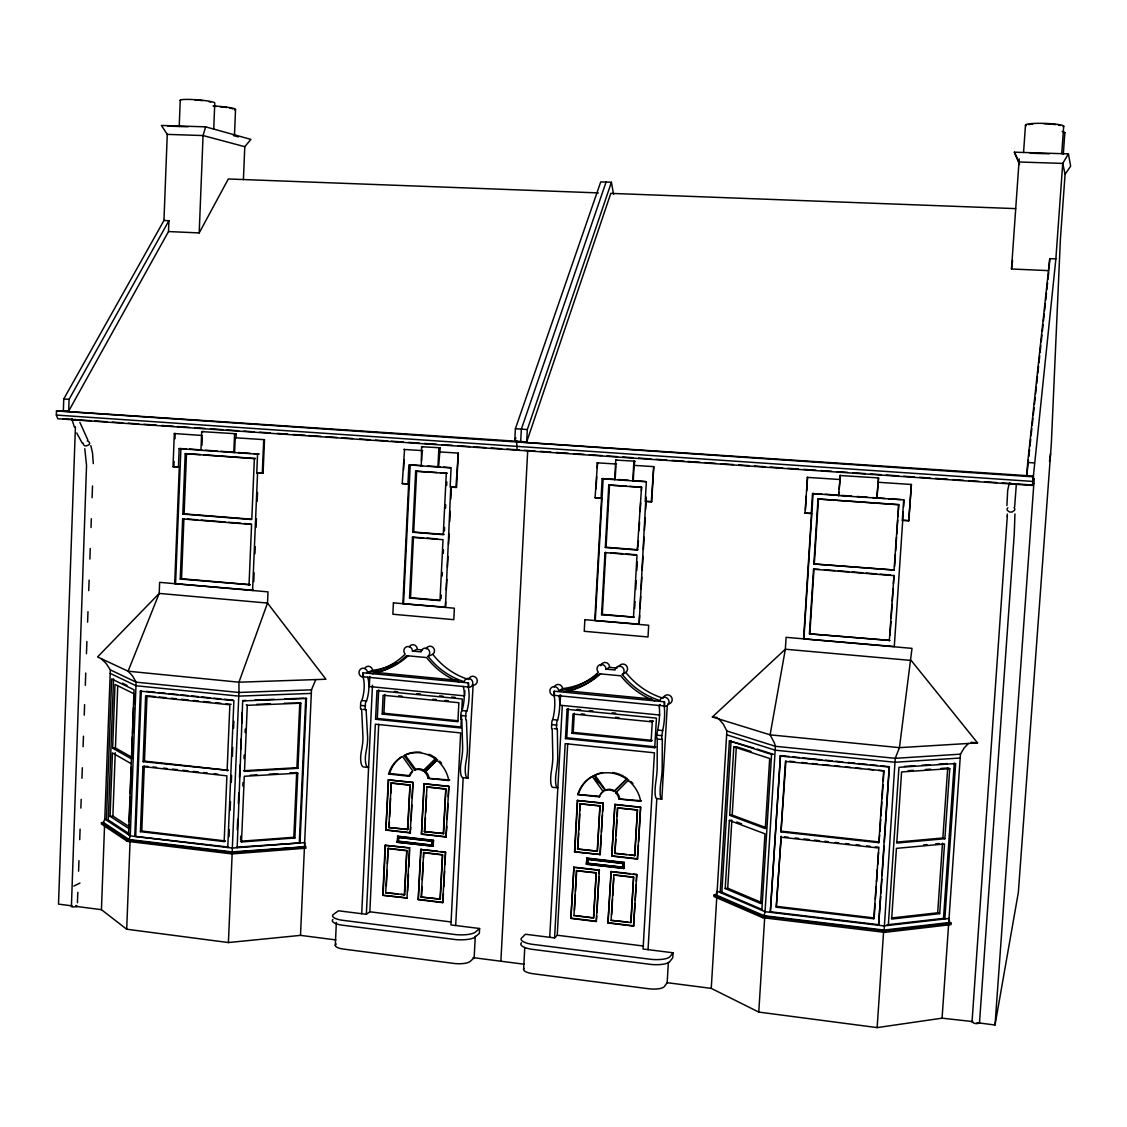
<?xml version="1.0" encoding="UTF-8"?>
<svg xmlns="http://www.w3.org/2000/svg" width="1127" height="1127" viewBox="0 0 1127 1127"><rect width="100%" height="100%" fill="white"/><g stroke="black" fill="none" stroke-linecap="round" stroke-linejoin="round"><path stroke-width="1.5" d="M656.816 798.55L661.831 799.099A12.946 2.522 -84.2 0 1 660.746 783.279A48.236 9.65 -84.3 0 0 661.662 776.109A17.764 3.508 -84.3 0 0 662.197 766.952L662.31 739.566L657.252 739.058L657.168 766.43A17.75 3.55 -84.3 0 1 656.632 775.587A48.207 9.763 -84.2 0 1 655.717 782.744A12.946 2.55 -84.2 0 0 656.816 798.55L648.039 949.652M1007.313 515.927L972.023 1021.992L974.348 1023.316A4.254 1.31 6.9 0 0 977.222 1023.612L979.476 1023.048L1014.258 533.959L1014.948 513.954M1033.882 483.37L1032.417 485.427L57.815 418.751L56.35 415.074L56.491 410.946L68.691 411.087L168.501 231.556L168.909 220.709L163.95 220.498L63.76 398.986L63.351 410.735M68.691 411.087L69.099 399.324L168.909 220.709M75.424 426.823L58.505 904.122L72.241 905.897M76.016 905.488A3.888 1.042 -1 0 1 76.636 905.643L77.101 906.488L73.621 906.967A3.874 1.042 -1 0 1 71.41 906.615L86.54 465.409L84.793 448.715M77.439 902.769L77.819 892.246M78.58 871.199L78.96 860.69M79.721 839.643L80.102 829.12M80.862 808.073L81.186 799.311M81.947 778.264L82.327 767.741M83.088 746.694L83.468 736.185M84.229 715.138L84.61 704.614M85.314 685.329L85.751 673.044M86.455 653.759L86.892 641.488M87.596 622.189L87.976 611.665M88.737 590.633L89.118 580.109M89.878 559.062L90.259 548.539M91.019 527.492L91.329 518.73M92.09 497.754L92.513 485.962M101.472 822.625L101.416 824.02L127.266 841.32L232.007 853.914L305.656 848.208L305.713 846.786L232.176 851.885L129.07 839.516L103.459 822.471L101.472 822.625L127.323 839.883L232.063 852.449L305.713 846.786M335.832 939.918L300.5 935.368L228.415 942.552L126.703 929.226L101.43 909.672L104.557 825.513M103.459 822.471L104.797 819.047L110.333 669.875L106.149 663.479L101.092 658.591M129.07 833.656L108.277 819.963L113.531 678.848M129.07 825.105L128.943 828.613L110.08 816.3L112.446 752.906L131.394 763.81M132.437 736.649L131.591 758.936L112.615 748.159L114.996 684.427L134.057 693.781L133.676 704.079M128.887 826.485L112.883 816.075L115.25 752.737M132.986 757.922L115.433 747.976L117.743 686.019M127.266 841.32L127.323 839.883M128.548 834.741L134.057 689.823L111.658 678.933L106.417 820.118L108.277 819.963M129.196 821.611L130.14 797.085M130.267 793.577L131.267 767.304M132.563 733.226L133.535 707.502M126.703 929.226L130.084 840.728M140.354 691.133L134.789 836.403L228.584 847.067L227.753 847.518L233.895 700.614L140.354 691.133L141.269 690.837L135.705 835.98M140.424 831.656L141.777 831.022L225.428 840.953L224.16 841.601L140.424 831.656L142.918 766.543L147.778 766.388M143.115 761.669L145.622 696.204L146.989 695.753L144.481 761.119L143.115 761.669L228.372 770.347L144.481 761.119M163.95 220.498L167.261 134.381L161.415 125.449L205.635 126.844L250.884 139.396L244.784 146.693L243.418 179.616M141.777 831.022L144.284 765.994M179.221 126.478L180.25 100.19M203.395 431.514L201.691 431.613L200.944 450.279L234.613 452.547L235.219 437.769L264.507 439.671L263.084 473.227L257.562 472.833L252.575 590.506L253.378 590.309L174.699 583.673L179.292 467.085L173.023 466.775L174.319 433.543L175.192 433.486L174.981 438.741M173.023 466.775L173.896 466.691L174.093 461.45M178.432 467.17L179.165 448.602L186.11 448.842M175.573 583.49L180.898 448.461M180.25 579.039L182.63 518.941L183.912 518.744L181.532 578.757L180.25 579.039L250.222 584.744L181.532 578.757M203.762 454.801L255.561 458.506L254.364 458.619L251.786 519.533L182.813 514.081L185.208 453.674L200.31 454.561M182.813 514.081L184.11 513.884L186.504 453.561M168.501 231.556L199.197 232.923L203.071 135.55L205.635 126.844M213.721 129.351L214.764 103.191A17.37 1.817 4.5 0 0 196.704 99.782A17.37 1.817 4.5 0 0 180.503 100.683M201.987 445.306L202.325 437.121M234.486 135.113L235.529 109.558M233.796 452.617L234.571 433.867L236.205 433.768L236.05 437.713L235.219 437.769M224.16 841.601L226.907 775.841L142.918 766.543M227.105 770.91L229.866 704.798L145.622 696.204M229.02 836.586L229.316 829.599M230.119 810.369L230.486 801.635M231.289 782.42L231.584 775.432M232.387 756.217L232.754 747.483M233.557 728.253L233.852 721.266M232.007 853.914L232.063 852.449M228.415 942.552L232.176 852.984M237.248 829.768L237.698 819.287M238.36 803.565L238.797 793.098M239.459 777.376L239.981 765.148M240.643 749.441L241.079 738.96M241.741 723.252L242.178 712.771M246.207 700.416L242.699 700.543L237.177 847.701L236.515 847.222L300.007 842.94L306.459 698.458L305.741 698.12L299.303 842.475M249.025 585.04L251.575 524.435L182.63 518.941M240.572 839.53L240.727 836.079M242.84 786.012L242.995 782.561M244.01 758.584L244.15 755.118M245.108 732.55L245.249 729.084M263.084 473.227L256.759 472.917L257.562 454.167L259.154 454.026L253.941 453.66M241.502 841.968L244.291 776.278L297.753 773.192L294.88 837.981L241.502 841.968L240.502 841.249L293.823 837.291L294.88 837.981M246.278 704.784L247.292 705.319L244.503 771.347L297.965 768.332L300.853 703.178L284.258 703.276M253.758 581.574L254.124 572.84M254.941 553.625L255.237 546.623M256.054 527.408L256.421 518.674M257.153 501.205L257.534 492.471M262.281 473.326L263.718 439.741L264.507 439.671M1032.417 485.427L1055.872 258.886L1062.733 163.415L1068.424 153.878L1014.356 152.187L1019.541 164.528M293.823 837.291L296.683 772.573L289.794 772.967M297.965 768.332L296.908 767.726L299.782 702.656M1014.356 152.187L1019.005 161.992L1062.733 163.415L1065.085 174.262L1060.408 238.994L1051.336 443.531L1018.329 892.542L995.028 1025.006L976.996 1022.682M300.5 935.368L304.431 847.405L305.656 848.208M304.501 845.799L311.489 689.823L315.757 679.595M335.297 945.468L336.353 922.435M361.401 709.447A3.029 1.028 -83.5 0 1 360.541 708.362A3.029 1.028 -83.5 0 1 360.682 705.403A3.029 1.028 -83.5 0 1 360.823 702.431A3.029 1.028 -83.5 0 1 361.809 700.543A17.116 5.874 -83.6 0 0 363.373 678.2L363.26 672.734L362.669 677.144A4.522 4.226 70.4 0 1 359.006 672.312A4.522 4.226 70.4 0 1 363.105 668.241A4.522 4.226 70.4 0 1 367.487 672.382L372.643 670.326A72.086 67.62 74 0 0 396.549 662.479M369.797 676.355L369.318 686.54L464.634 695.88L464.887 690.738M361.711 913.715L372.473 685.216M479.595 928.507L474.861 932.522A17.215 4.931 2.1 0 1 456.125 934.663L341.439 920.139A17.074 4.776 1.1 0 1 333.071 914.645L338.48 910.799L366.36 914.293L375.347 724.196L460.647 732.93L450.941 924.915L479.595 928.507L479.341 933.41L474.608 937.453A17.215 4.973 2 0 1 455.886 939.622L341.213 925.042A17.074 4.818 1.1 0 1 332.845 919.505M461.492 716.054L460.901 727.972L375.573 719.28L376.939 690.597L462.366 699.008L461.76 710.94M375.573 719.28L377.306 718.477L378.672 689.865M366.36 914.293L369.839 911.785L378.714 724.309M382.222 714.053L383.124 695.232L458.872 702.727L457.914 721.703L382.222 714.053L383.941 713.25L457.745 720.716M383.941 713.25L384.842 694.486M445.7 601.931L445.433 607.157L402.874 603.692L408.636 483.906L402.24 483.596L404.551 449.377M382.757 895.275L407.326 898.008L382.757 895.275L385.152 845.306L409.777 847.927L385.152 845.306M410.777 827.486L410.186 832.909L385.871 830.106L388.28 779.884L412.975 782.363L412.214 797.972M383.095 895.035L385.49 845.095M385.871 830.106L388.618 779.701M403.579 469.846L404.072 459.605M385.688 892.711L388.139 848.321L406.819 850.519L404.663 894.768L385.688 892.711L397.887 893.936M388.815 827.514L391.28 782.927L410.017 784.984L407.847 829.444L388.815 827.514L407.847 829.444M386.35 885.681L387.082 870.396M387.406 863.606L388.139 848.321M389.153 827.303L389.393 822.175M389.646 817.061L390.548 798.296M390.787 793.169L391.28 782.927M407.96 484.004L408.876 464.93L421.315 465.803L421.583 446.729L422.907 446.602M403.551 603.48L410.228 464.761M397.169 842.249L397.789 836.206L433.472 840.333L433.177 846.18L397.169 842.249L433.177 846.18M397.507 842.038L397.789 836.206M412.468 537.255L443.01 539.678L439.995 600.663L409.524 598.014L412.468 537.255L423.625 537.833M440.446 472.762L447.25 473.241L446.292 473.382L443.263 534.677L412.707 532.254L415.652 471.185L437.051 472.509M432.416 842.503L431.965 845.32L398.155 841.39L398.676 837.276L432.486 841.193L398.338 837.502M398.155 841.39L398.676 837.276M409.524 598.014L410.524 597.704L413.454 537.015M412.707 532.254L413.694 532.029L416.652 471.058M421.554 460.774L422.047 450.701M404.339 895.007L406.819 850.519M407.523 829.655L410.017 784.984M407.002 898.261L409.453 848.152M410.186 832.909L412.975 782.363M407.664 891.105L408.509 873.834M408.847 866.931L409.693 849.659M411.116 820.541L411.876 804.917M437.938 467.127L438.882 447.926L440.178 447.785L438.586 467.029L420.653 465.888M443.446 893.725L442.686 902.642L418.244 899.642L420.709 849.476L437.361 851.153M446.827 826.345L445.982 837.023L421.456 834.205L423.949 783.786L448.842 786.266L448.307 796.719M418.244 899.642L421.033 849.251M421.456 834.205L424.273 783.589M421.202 897.078L423.71 852.491L442.545 854.703L440.319 899.135L421.202 897.078L440.319 899.135M424.428 831.599L426.95 786.829L445.841 788.9L443.615 833.543L424.428 831.599L443.615 833.543M421.526 896.824L422.033 886.597M422.357 879.778L423.203 862.733M423.456 857.619L423.71 852.491M424.752 831.388L425.428 817.681M425.682 812.539L426.527 795.394M441.037 598.606L441.22 595.126M442.164 575.996L442.333 572.516M443.277 553.371L443.46 549.891M444.39 530.944L444.559 527.45M445.517 508.221L445.686 504.727M446.644 485.483L446.813 481.99M431.965 845.32L432.162 841.418M439.333 451.899L458.28 453.096L456.562 487.428L450.152 487.103L451.096 467.93L438.586 467.029M432.867 846.405L433.472 840.333M455.125 487.315L450.786 487.005L445.433 607.157M446.306 589.731L446.827 579.278M447.433 567.078L447.954 556.625M448.56 544.426L449.081 533.973M449.687 521.773L450.208 511.32M450.814 499.12L451.335 488.667M455.928 487.526L458.28 453.096M440.009 899.374L442.545 854.703M443.291 833.769L445.841 788.9M442.686 902.642L445.531 852.111L444.926 864.254M445.982 837.023L448.842 786.266M443.784 886.794L444.573 871.185M447.18 819.385L447.954 803.692M455.688 925.506L463.183 777.672A12.651 3.649 -83.4 0 1 461.084 762.12A47.095 13.961 -83.5 0 0 462.155 755.132A17.342 5.072 -83.5 0 0 462.605 746.187L461.816 719.336M463.183 777.672L467.973 778.193A12.665 3.62 -83.5 0 1 465.888 762.627A47.123 13.848 -83.5 0 0 466.958 755.639A17.356 5.029 -83.5 0 0 467.409 746.68L466.423 720.04A3.057 0.888 -83.8 0 1 465.69 718.97A3.057 0.888 -83.8 0 1 465.845 715.955A3.057 0.888 -83.9 0 1 465.986 712.954A3.057 0.888 -83.9 0 1 466.874 711.024A17.342 5.072 -84 0 0 468.466 688.414L468.423 682.877L468.593 687.428A4.578 4.325 67.1 0 0 472.791 683.286A4.578 4.325 67.1 0 0 469.029 678.412A4.578 4.325 67.1 0 0 464.169 681.694A73.706 70.085 70.7 0 1 428.063 656.294A4.564 4.297 69.9 0 0 427.542 648.758A4.564 4.297 69.9 0 0 421.104 651.885L412.482 651.082A4.55 4.283 70.4 0 0 406.438 646.799A4.55 4.283 70.4 0 0 405.185 654.139A72.593 68.043 74 0 1 367.487 672.382M467.973 778.193L473.101 685.244A4.55 4.297 67.1 0 0 476.89 679.017A4.55 4.297 67.1 0 0 469.762 677.538M475.27 936.227L474.171 957.781L470.213 961.387A13.087 3.93 2 0 1 453.688 963.416L343.58 949.089A12.975 3.818 1 0 1 336.184 944.017M1015.61 208.622L610.806 193.379L526.675 441.939L514.743 441.136L515.391 428.739L600.733 181.884L611.412 182.278L613.567 194.323M526.675 441.939L527.323 429.528L611.412 182.278M500.881 961.218L527.704 450.617M523.604 969.389L524.773 947.539M554.061 728.648L557.344 728.972L557.71 756.09A17.539 4.339 -83.9 0 1 557.217 765.134A47.644 11.932 -83.9 0 1 556.217 772.206A12.791 3.113 -83.8 0 0 557.851 787.886L552.963 787.35A12.791 3.142 -83.8 0 1 551.314 771.685A47.616 12.045 -83.8 0 0 552.315 764.613A17.539 4.367 -83.9 0 0 552.793 755.569L552.216 728.704A3.085 0.775 -84.1 0 1 551.582 727.619A3.085 0.775 -84.1 0 1 551.751 724.591A3.085 0.775 -84.2 0 1 551.92 721.548A3.085 0.775 -84.2 0 1 552.695 719.59A17.511 4.409 -84.2 0 0 554.329 696.754L554.343 691.175L553.695 695.683A4.635 4.409 63.3 0 1 549.891 690.724A4.635 4.409 63.3 0 1 554.216 686.582A4.635 4.409 63.3 0 1 558.781 690.809A74.326 71.17 68.1 0 0 598.381 672.255A4.663 4.466 62.2 0 1 599.733 664.747A4.663 4.466 62.2 0 1 606.044 669.142L615.06 669.987A4.677 4.494 61.1 0 1 621.822 666.804A4.677 4.494 61.1 0 1 622.329 674.51A75.579 73.269 59.8 0 0 659.985 700.571A4.705 4.522 56.4 0 1 665.099 697.219A4.705 4.522 56.4 0 1 669.015 702.22A4.705 4.522 56.4 0 1 664.592 706.432L664.451 701.797L554.23 691.231M549.722 937.312L562.317 705.558M673.044 952.78L669.649 957.077A17.581 5.17 3.8 0 1 651.561 959.401L531.493 944.201A17.342 5.029 2.7 0 1 521.266 938.368L525.421 934.255L554.583 937.918L565.19 743.651L654.435 752.808L643.066 949.019L673.044 952.78L672.749 957.795L669.353 962.12A17.581 5.212 3.8 0 1 651.265 964.473L531.226 949.202A17.342 5.072 2.7 0 1 521.012 943.327L521.463 942.736M565.458 738.636L567.064 709.32L568.374 708.517L566.768 737.762L565.458 738.636L654.731 747.736L655.844 746.835L566.768 737.762M554.583 937.918L557.245 935.241L567.712 743.651M571.952 733.254L573.234 732.395L652.251 740.383L651.138 741.27L571.952 733.254L572.995 714.025L652.265 721.858L653.378 721.026L649.941 720.688M232.176 851.885L238.924 692.471A46.94 1.662 -87.2 0 0 238.966 689.287L238.952 682.201L267.508 603.072L268.001 591.858L159.64 582.349L159.203 593.422L128.084 671.213L132.507 675.89L136.113 682.159L130.267 835.868L129.07 839.516M573.234 732.395L574.291 713.208M570.868 918.406L573.939 867.128L570.868 918.406L596.225 921.52L596.746 916.152M574.531 851.815L600.212 854.52L574.531 851.815L577.362 800.508L603.1 803.086L602.621 811.651M574.798 851.589L577.616 800.311M639.615 615.455L639.122 624.147L594.774 620.526L601.564 498.049L595.084 497.74L597.507 462.732L597.225 467.959M596.07 488.893L596.732 476.679M573.953 915.8L576.432 870.678L596.225 872.721L593.704 917.942L574.207 915.547M577.63 849.18L580.137 803.819L599.987 805.763L597.437 851.195L577.63 849.18L578.743 833.262M574.488 910.334L575.348 894.725M575.545 891.26L576.7 870.438M578.94 829.768L579.813 814.074M579.996 810.595L580.391 803.607M601.071 498.176L602.142 478.665L615.018 479.299M595.281 620.301L603.142 478.454M586.378 864.282L586.97 858.084L624.288 862.409L623.949 868.382L586.378 864.282L586.97 858.084M587.421 863.395L587.885 859.197L623.245 863.282L623.02 867.269L587.421 863.395L587.885 859.197M601.564 614.722L605.03 552.596L605.762 552.343L602.311 614.37L601.564 614.722L634.163 617.145L602.311 614.37M638.488 541.073L637.304 550.018L605.312 547.483L608.791 485.047L626.387 486.089M605.312 547.483L606.044 547.243L609.524 484.892M633.247 480.863L634.121 465.381L653.745 466.62L651.744 501.74L645.222 501.416L646.349 481.792L614.68 479.679L615.765 460.084L616.737 459.929M615.257 477.862L615.934 465.845M593.45 918.195L596.225 872.721M597.197 851.42L599.987 805.763M596.225 921.52L599.339 870.086L575.629 867.325M599.973 854.745L603.1 803.086M596.944 912.729L598.958 876.919M599.141 873.51L599.339 870.086M600.311 852.801L601.269 835.656M601.466 832.233L602.424 815.089M632.768 480.975L633.881 461.337L634.825 461.168L634.121 465.381M607.974 922.971L611.116 871.467L607.974 922.971L633.543 926.112L635.064 903.586M638.431 845.053L637.403 859.056L611.75 856.097L614.905 804.368L640.615 807.171L638.629 841.601M611.75 856.097L614.905 804.368M611.088 920.35L613.891 874.791L633.599 877.116L630.993 922.506L611.088 920.35L627.711 922.111M614.877 853.449L617.455 807.904L637.459 809.862L634.839 855.492L614.877 853.449L615.905 839.221M611.623 914.87L612.51 899.191M612.708 895.711L613.694 878.285M616.103 835.713L617.004 819.949M617.202 816.455L617.695 807.693M633.459 617.497L637.009 555.146L605.03 552.596M637.304 550.018L641.559 487.188L641.362 490.654M634.656 608.495L635.05 601.579M635.741 589.477L636.22 580.828M636.811 570.445L637.304 561.795M639.079 530.648L639.572 521.956M640.164 511.517L640.671 502.825M622.78 867.508L623.245 863.282M623.71 868.621L624.288 862.409M651.744 501.74L645.686 501.29L639.122 624.147M640.009 608.495L640.714 596.324M641.108 589.379L641.798 577.207M642.193 570.248L642.996 556.344M643.39 549.384L644.08 537.227M644.475 530.268L645.179 518.096M645.672 509.404L646.363 497.232M651.279 501.853L653.745 466.62M630.754 922.774L633.599 877.116M634.614 855.717L637.459 809.862M633.543 926.112L636.741 874.467L633.318 874.059M637.403 859.056L640.615 807.171M635.262 900.163L636.149 884.737M636.346 881.314L636.741 874.467M651.138 741.27L652.265 721.858M654.731 747.736L656.449 718.124L567.064 709.32M662.31 739.566L661.662 737.255L662.676 730.578A17.75 3.536 -84.6 0 0 664.338 707.432L664.451 701.797M661.831 799.099L667.283 705.685M524.125 968.375A13.186 4.015 2.7 0 0 533.156 973.742L648.405 988.731A13.355 4.128 3.8 0 0 664.366 986.534L667.17 982.688L668.367 962.359M714.067 895.063L713.983 896.571L762.697 917.688L884.695 932.353L950.963 924.633L951.075 923.098L949.638 922.478L884.131 930.071L764.05 915.673L715.842 894.852L714.067 895.063L762.796 916.138L884.808 930.789L951.075 923.098M972.756 1021.583L942.073 1018.174L877.144 1027.599L758.767 1012.074L711.25 988.379L716.842 896.219M716.941 894.528L726.873 731L723.351 724.224L718.998 719.054M753.794 748.032L729.394 740.862L720.181 892.457L721.858 892.246L761.922 909.419M721.858 892.246L731.071 740.749M729.366 820.414L764.979 833.825L760.64 903.53L725.21 888.485L729.366 820.414L731.86 820.174L727.718 888.175L761.556 902.516M733.846 746.863L769.685 758.499L765.303 828.599L729.676 815.314L733.846 746.863L736.354 746.68L751.033 751.441M766.219 827.739L732.184 815.075L736.354 746.68M761.824 910.32L771.558 754.414L729.394 740.862M762.697 917.688L762.796 916.138M758.767 1012.074L764.726 916.927M780.462 755.625L770.319 912.335L780.462 755.625L789.111 756.499M776.264 907.193L781.166 836.445L776.264 907.193L873.777 918.773L874.143 917.942L776.757 906.39M879.68 835.008L878.863 842.672L780.997 831.895L785.434 761.443L883.962 770.854L878.708 770.319M780.997 831.895L785.928 760.852M903.276 512.067L894.289 646.518L803.593 638.854L811.539 513.461L804.96 513.123L807.524 477.27L806.664 490.879M805.481 509.587L806.34 495.979M811.243 513.588L812.511 493.612L821.851 493.992M803.903 638.586L813.102 493.372M809.425 633.853L889.668 640.418L809.425 633.853L813.539 569.205L819.202 569.332M813.877 563.979L894.359 570.037L813.877 563.979L818.005 498.993L898.726 504.572L897.923 516.631M809.876 633.473L813.99 568.924M814.314 563.697L818.441 498.81M903.629 506.826L904.093 499.839L838.544 495.598L840.376 475.298L839.221 489.132M838.544 495.598L839.023 492.302M876.75 498.303L878.539 477.933L876.975 498.19M889.33 640.812L894.007 575.291L893.429 583.871M894.035 570.318L898.726 504.572M890.006 635.276L890.922 621.569M891.147 618.131L892.063 604.424M892.288 601.001L893.091 588.998M894.584 566.585L895.387 554.526M895.613 551.075L896.543 537.297M896.768 533.846L897.684 520.068M873.777 918.773L878.863 847.25L875.369 846.87M878.863 842.672L883.61 771.46M874.256 916.223L875.059 904.15M875.397 898.98L876.214 886.907M876.552 881.737L877.355 869.664M877.708 864.494L878.511 852.435M879.905 831.543L880.722 819.399M880.948 815.934L881.877 802.058M882.103 798.592L883.033 784.716M883.272 781.25L883.962 770.854M878.032 482.271L911.391 484.469L908.756 520.744L902.333 520.28L903.685 500.078M780.138 756.006L889.175 767.064L878.581 925.267L880.694 896.613M880.934 893.091L881.877 879.046M882.103 875.538L884.103 845.687M884.343 842.165L889.4 766.67L880.75 765.782M908.756 520.744L911.391 484.469M877.144 1027.599L883.624 931.198M884.695 932.353L884.808 930.789M939.693 913.645L891.654 919.054L896.43 848.363L944.511 843.968L939.693 913.645L937.678 912.8L942.496 843.207M947.708 767.994L949.737 768.656L944.877 838.742L942.862 837.981L947.708 767.994L940.834 768.459M943.51 918.364L886.991 924.83L888.301 925.408L898.952 767.332L955.654 763.543L944.849 918.942L943.51 918.364L954.287 763.12M942.073 1018.174L948.54 925.394M948.779 921.914L960.458 754.16L964.191 747.919L968.417 743.454M1048.913 270.649L1011.482 268.987L1019.217 158.949M1023.555 152.483L1025.485 125.111M995.028 1025.006L1034.22 478.51L1033.05 480.088L1033.473 476.073L1026.767 475.622L1027.711 462.493L1049.772 258.632L1055.872 258.886M1049.026 268.93L1049.772 258.632M1061.719 153.681L1063.705 126.182M1063.296 154.399L1064.86 132.648M412.454 651.406L417.356 649.166A4.522 4.254 70.4 0 0 409.326 646.785M1026.767 475.622L1028.458 459.985M1028.838 456.52L1029.585 449.574M1029.965 446.095L1030.712 439.15M1031.078 435.67L1031.839 428.725M1032.205 425.245L1032.966 418.3M1033.332 414.821L1034.093 407.875M1034.459 404.396L1035.206 397.451M1035.586 393.985L1036.333 387.026M1036.713 383.56L1037.46 376.601M1037.84 373.136L1038.587 366.19M1038.967 362.711L1039.714 355.766M1040.094 352.286L1040.841 345.341M1041.221 341.861L1041.968 334.916M1042.334 331.437L1043.095 324.491M1043.461 321.026L1044.222 314.067M1044.588 310.601L1045.349 303.642M1045.715 300.176L1046.462 293.231M1046.842 289.752L1047.589 282.807M1047.969 279.327L1048.716 272.382M606.002 669.48L609.637 667.057A4.635 4.438 62.2 0 0 600.804 665.705M1011.482 268.987L1012.567 260.379M1009.158 483.525L1007.693 490.372L1006.89 505.544M1008.538 483.582L1016.357 484.117L1014.638 506.84M660.394 704.488L659.041 705.474A17.736 3.578 -84.5 0 1 657.619 730.071L656.59 736.748L657.252 739.058M764.05 915.673L765.05 911.701L775.404 746.299A49.926 24.893 -79.8 0 0 774.319 742.806L770.107 734.832L712.349 716.997L785.35 649.222L786.097 637.318L911.997 648.363L899.459 747.652L895.232 758.33L884.131 930.071M514.743 441.136L515.884 437.825M606.072 182.081L521.35 429.133L520.702 441.53L516.617 441.981L517.138 450.18L519.181 449.927L506.911 449.081M715.842 894.852L717.152 891.161L765.05 911.701L883.977 925.915L949.019 918.463L949.638 922.478M199.197 232.923L228.316 178.982L598.367 192.914M1065.085 174.262L1070.65 166.204L1068.424 153.878M1049.476 461.352L1050.603 453.702M1007.862 507.742L1007.369 508.376A3.057 2.479 -3.1 0 0 1007.397 510.503L1009.51 511.926A4.339 3.508 -3.1 0 0 1012.483 511.827L1014.554 510.263A3.057 2.479 -3 0 0 1014.511 508.136L1014.004 507.53M1030.12 475.848L520.575 442.08L523.689 441.742M557.344 728.972L557.147 729.197A3.099 0.761 -84.1 0 1 556.527 728.127A3.099 0.761 -84.1 0 1 556.696 725.084A3.099 0.761 -84.2 0 1 556.851 722.041A3.099 0.761 -84.2 0 1 557.64 720.083A17.525 4.367 -84.2 0 0 558.964 695.768L560.584 694.824L560.02 705.234L659.788 715.025M435.966 758.372L424.09 770.361A10.185 9.523 64.3 0 0 415.708 769.459L405.171 755.104L404.17 755.639L414.722 770.009A10.199 9.537 64.3 0 1 423.118 770.91L435.966 758.372L433.909 756.795M424.893 772.319L436.558 760.119L438.614 761.697A32.838 30.654 64.1 0 1 448.814 780.574L428.006 778.32A10.199 9.537 64.3 0 0 424.893 772.319L437.515 759.57M602.663 772.601A33.655 31.908 55.4 0 0 597.183 774.038L594.154 775.77L605.1 790.478A10.481 9.932 55.6 0 1 613.877 791.422L627.105 778.602L624.964 776.982M614.13 791.619L627.105 778.602M628.021 780.419L630.176 782.039A33.711 31.95 55.4 0 1 640.728 801.367L618.962 799.001A10.481 9.932 55.6 0 0 615.736 792.859L628.725 779.828M618.962 799.001L641.404 800.748M615.736 792.859L616.441 792.253A10.467 9.918 55.6 0 1 619.667 798.395M599.254 796.874L600.001 796.268L577.7 794.535L599.254 796.874A10.481 9.932 55.6 0 1 603.114 791.506L603.847 790.9A10.467 9.918 55.6 0 0 600.86 794.169M604.847 790.619L605.833 789.886A10.467 9.918 55.6 0 1 614.595 790.83L614.835 791.013M361.668 709.235L362.88 735.804A17.144 5.818 -83.1 0 1 362.457 744.651A46.531 16.017 -83 0 1 361.316 751.54A12.51 4.184 -83 0 0 363.922 766.98L368.599 767.487A12.51 4.156 -83 0 1 366.021 752.047A46.559 15.919 -83.1 0 0 367.163 745.144A17.144 5.79 -83.1 0 0 367.571 736.297L366.12 709.925A3.029 1.028 -83.5 0 1 365.261 708.841A3.029 1.028 -83.5 0 1 365.402 705.868A3.029 1.028 -83.5 0 1 365.542 702.896A3.029 1.028 -83.5 0 1 366.529 701.008A17.13 5.832 -83.6 0 0 367.641 677.214M577.7 794.535A33.711 31.95 55.4 0 1 590.139 777.799L593.168 776.066L590.9 777.207A33.655 31.908 55.4 0 0 578.461 793.929M902.333 520.28L908.954 520.604M622.329 674.51L625.809 672.368A4.635 4.466 61 0 0 625.809 665.085A4.635 4.466 61 0 0 618.906 666.747M428.006 778.32L449.758 779.997M423.343 771.093L424.315 770.544M558.781 690.809L562.697 688.583A73.79 70.705 68.1 0 0 597.578 674.059M414.468 770.135L415.454 769.586M388.561 774.038A32.838 30.654 64.1 0 1 400.353 757.64L402.536 756.499L412.834 771.009A10.199 9.537 64.3 0 0 409.171 776.278L388.561 774.038L389.576 773.488A32.782 30.612 64.1 0 1 401.353 757.09M404.17 755.639L407.34 753.977A32.782 30.612 64.1 0 1 420.751 752.272M594.154 775.77L596.437 774.615A33.711 31.95 55.4 0 1 624.259 777.56L626.401 779.18M73.804 886.076L79.975 883.047M804.96 513.123L811.539 513.461M428.063 656.294L432.838 654.336A73.185 69.635 70.7 0 0 467.311 679.102M408.354 655.534A74.227 69.606 74 0 1 379.362 671.537L372.459 673.622L376.348 672.763M74.396 427.034L72.029 419.638L72.776 419.568M595.084 497.74L601.564 498.049M568.98 690.189L566.275 690.766L651.321 698.965M563.979 692.105L568.05 691.231A76.298 73.072 68.1 0 0 599.733 673.819M614.68 479.679L602.142 478.665M75.509 419.357L74.636 419.498A4.001 1.648 -15.1 0 1 72.438 419.357L71.776 418.807M402.24 483.596L408.636 483.906M725.21 888.485L727.718 888.175M256.759 472.917L257.562 472.833M891.401 917.998L937.678 912.8M517.716 441.333L60.773 411.073L66.028 410.918M729.676 815.314L732.184 815.075M944.877 838.742L896.782 843.052L901.586 771.939L949.737 768.656M923.619 844.926L927.056 844.616M935.635 843.827L939.059 843.517M896.514 842.137L942.862 837.981M200.944 450.279L201.789 450.208L179.165 448.602M110.08 816.3L112.883 816.075M771.558 754.414L773.263 754.287L757.034 749.075M233.895 852.843L237.332 852.59M247.658 851.787L252.814 851.392M263.14 850.589L266.578 850.322M278.623 849.392L282.074 849.138M292.386 848.335L295.837 848.067M908.179 770.685L913.335 770.333M925.366 769.516L930.522 769.163M904.488 766.43L914.786 765.74M921.661 765.289L930.24 764.712M938.833 764.148L947.413 763.571M960.19 758.02L894.979 762.261L775.165 750.188L726.633 734.762M960.458 754.16L895.232 758.33L775.404 746.299L726.873 731M112.615 748.159L115.433 747.976M977.532 742.904L899.459 747.652L770.107 734.832L785.35 649.222L911.179 660.436L977.532 742.904L971.065 742.27M243.488 770.741L296.908 767.726M250.166 775.263L257.069 774.855M269.128 774.164L277.735 773.671M256.632 704.375L270.452 703.826M247.292 705.319L300.853 703.178M254.956 700.078L274.213 699.332M284.722 698.923L303.98 698.177M243.376 700.895L306.459 698.458M311.489 689.823L238.924 692.471L136.113 682.159L110.333 669.875M311.334 693.401L238.769 696.12L135.987 685.751L110.192 673.368M167.585 126.125L188.054 126.773M1030.148 153.202L1049.392 153.807M167.261 134.381L203.071 135.55L244.784 146.693M63.76 398.986L69.099 399.324M515.391 428.739L527.323 429.528M1027.711 462.493L1034.417 462.929M56.491 410.946L1032.924 476.806M56.35 415.074L1032.586 481.412M62.858 418.737L72.48 419.385M91.315 420.681L72.029 419.638M94.823 420.92L107.093 421.752M112.362 422.118L122.871 422.836M128.14 423.188L138.663 423.907M143.918 424.273L156.202 425.104M161.457 425.471L173.727 426.316M177.235 426.555L189.519 427.387M194.774 427.753L205.297 428.471M210.552 428.823L222.836 429.669M226.344 429.908L238.614 430.739M243.869 431.106L254.392 431.824M259.661 432.176L270.184 432.909M277.186 433.388L287.709 434.106M292.978 434.458L305.248 435.304M308.756 435.543L321.026 436.374M326.295 436.741L336.818 437.459M342.073 437.811L352.596 438.53M359.612 439.023L370.135 439.741M375.39 440.093L387.66 440.939M391.168 441.178L403.452 442.009M408.707 442.376L419.23 443.094M424.499 443.446L436.769 444.292M442.023 444.644L452.547 445.376M457.816 445.728L470.086 446.574M473.594 446.813L485.864 447.644M491.133 448.011L501.656 448.729M524.449 450.279L534.987 451.011M540.256 451.363L550.793 452.082M556.062 452.448L568.36 453.279M573.615 453.646L584.152 454.364M589.421 454.73L601.719 455.562M606.988 455.928L617.526 456.646M622.794 457.013L633.332 457.731M638.6 458.083L650.885 458.928M656.153 459.295L666.691 460.013M671.96 460.365L684.244 461.211M687.766 461.45L700.05 462.295M705.319 462.648L715.856 463.366M721.125 463.732L733.423 464.563M738.692 464.93L749.23 465.648M754.498 466.014L765.022 466.733M770.29 467.085L782.589 467.93M787.858 468.297L798.395 469.015M803.664 469.367L815.948 470.213M821.217 470.579L831.754 471.297M837.023 471.649L847.56 472.368M852.829 472.734L865.127 473.579M870.382 473.932L880.92 474.65M886.188 475.016L898.487 475.848M903.755 476.214L914.293 476.932M919.562 477.299L930.099 478.017M935.368 478.369L947.652 479.214M952.921 479.581L963.458 480.299M968.727 480.651L979.264 481.37M984.533 481.736L996.817 482.581M1002.086 482.934L1009.116 483.413M1017.639 484.004L1032.698 485.033M201.691 431.613L236.205 433.768M421.583 446.729L440.178 447.785M615.765 460.084L634.825 461.168M839.84 475.495L878.539 477.933M174.319 433.543L202.381 435.487M403.875 449.448L422.71 450.631M597 462.817L616.511 464.042M807.214 477.369L840.108 479.524M189.59 449.081L201.761 449.955M205.241 450.194L217.412 451.068M220.892 451.307L233.078 452.181M238.29 452.547L250.462 453.406M411.975 464.887L422.512 465.634M427.781 466L440.079 466.874M443.587 467.127L450.617 467.62M618.413 479.538L628.598 480.271M633.684 480.623L645.56 481.468M825.358 494.246L837.6 495.119M841.108 495.359L851.603 496.105M856.844 496.486L867.353 497.232M872.594 497.599L884.85 498.472M888.344 498.712L900.6 499.585M234.613 452.547L257.562 454.167M812.511 493.612L838.812 495.471M185.208 453.674L254.364 458.619M818.005 498.993L898.402 504.755M629.754 486.343L641.559 487.188M415.652 471.185L446.292 473.382M608.791 485.047L640.869 487.343M173.896 466.691L179.292 467.085M184.11 513.884L251.265 519.195M413.694 532.029L444.221 534.452M606.044 547.243L637.995 549.765M187.364 519.012L197.69 519.829M201.127 520.111L225.231 522.026M228.682 522.308L240.727 523.266M244.179 523.534L251.067 524.083M427.02 538.1L437.191 538.917M610.806 552.737L622.569 553.681M625.936 553.949L636.022 554.752M824.429 569.755L834.868 570.586M838.333 570.868L848.772 571.699M852.251 571.967L862.69 572.798M866.17 573.079L876.609 573.911M880.088 574.192L890.527 575.024M813.539 569.205L893.683 575.601M410.524 597.704L439.262 600.198M417.328 649.49L422.484 649.969M609.608 667.381L617.103 668.086M599.733 673.819L620.808 675.806A77.594 75.213 59.8 0 0 650.575 699.177M375.502 672.396L458.28 680.37M363.105 672.791L468.423 682.877M362.922 676.763L468.099 686.963M554.019 695.289L664.113 705.967M712.349 716.997L717.434 717.505M394.323 691.4L397.803 691.739M416.934 693.626L420.413 693.964M439.544 695.852L443.024 696.19M451.73 697.049L455.209 697.388M577.109 709.376L580.616 709.714M589.351 710.588L592.844 710.926M612.088 712.813L615.581 713.166M398.578 695.838L402.015 696.176M432.937 699.233L436.374 699.571M444.954 700.43L448.391 700.769M581.166 713.884L584.603 714.222M615.553 717.293L618.991 717.631M361.809 700.543L366.529 701.008M461.591 719.547A3.057 0.902 -83.8 0 1 460.844 718.477A3.057 0.902 -83.8 0 1 460.999 715.476A3.057 0.902 -83.8 0 1 461.154 712.461A3.057 0.902 -83.8 0 1 462.042 710.545L466.874 711.024M552.695 719.59L557.64 720.083M657.619 730.071L662.676 730.578M360.682 705.403L365.402 705.868M460.999 715.476L465.845 715.955M551.751 724.591L556.696 725.084M656.773 735.142L661.845 735.649M363.232 709.39L366.374 709.714M146.454 691.358L155.103 692.232M158.569 692.584L165.5 693.288M168.951 693.64L177.615 694.514M181.067 694.866L187.998 695.57M191.463 695.923L198.38 696.627M201.846 696.979L210.495 697.852M213.961 698.205L220.878 698.909M224.343 699.247L232.993 700.135M792.577 756.851L799.494 757.555M802.945 757.893L821.963 759.823M825.429 760.176L832.346 760.88M835.797 761.232L842.714 761.937M847.898 762.458L854.815 763.162M858.281 763.514L866.917 764.388M870.382 764.74L877.299 765.43M377.306 718.477L460.704 726.957M148.708 695.923L155.582 696.627M159.006 696.979L165.88 697.683M171.036 698.205L176.178 698.726M181.334 699.247L188.195 699.952M193.351 700.473L198.507 701.008M203.649 701.529L210.524 702.22M215.666 702.755L220.822 703.276M225.978 703.797L231.12 704.319M789.435 761.218L794.69 761.753M801.691 762.458L806.932 762.993M812.187 763.528L817.441 764.064M822.696 764.599L829.697 765.318M834.952 765.853L840.193 766.388M845.447 766.923L850.702 767.459M855.957 767.994L861.211 768.529M868.213 769.248L873.453 769.783M389.576 773.488L410.172 775.714A10.185 9.523 64.3 0 1 412.214 771.882M388.28 779.884L412.651 782.547M423.949 783.786L448.518 786.463M577.362 800.508L602.86 803.283M614.666 804.579L640.375 807.383M390.942 783.124L409.693 785.167M426.626 787.026L445.531 789.097M580.137 803.819L599.733 805.96M617.455 807.904L637.234 810.059M781.504 831.205L879.215 841.954M153.018 766.966L156.512 767.346M163.514 768.121L167.007 768.515M172.248 769.093L177.488 769.671M182.729 770.248L187.97 770.826M193.21 771.417L198.451 771.995M203.705 772.573L207.199 772.953M214.186 773.728L217.68 774.122M784.66 836.84L788.153 837.22M795.127 837.995L798.62 838.375M803.847 838.953L809.087 839.53M814.314 840.122L819.54 840.7M824.781 841.277L828.275 841.658M835.248 842.433L838.742 842.813M845.715 843.588L849.209 843.968M856.182 844.743L859.676 845.137M866.649 845.898L870.143 846.292M780.673 837.15L878.496 847.983M577.883 848.955L597.437 851.195M615.117 853.224L626.626 854.548M629.908 854.928L634.839 855.492M386.223 829.895L410.524 832.684M421.78 833.98L446.292 836.812M611.989 855.872L637.643 858.83M397.451 836.417L433.148 840.545M586.716 858.323L624.048 862.634M587.632 859.422L623.006 863.521M398.493 841.165L432.289 845.095M587.66 863.169L623.02 867.269M586.632 864.043L623.949 868.382M440.629 851.533L445.531 852.111M612.82 871.664L629.908 873.664M420.709 849.476L445.221 852.336M573.685 867.353L599.085 870.326M610.876 871.706L636.501 874.707M387.801 848.546L406.495 850.744M423.386 852.716L442.235 854.928M576.432 870.678L595.986 872.96M613.652 875.045L633.374 877.355M770.657 911.785L878.821 924.703M190.646 847.997L194.112 848.406M209.678 850.279L213.144 850.702M401.282 894.345L404.663 894.768M575.827 915.744L592.069 917.73M418.568 899.388L443.01 902.403M571.121 918.153L596.465 921.266M608.214 922.703L633.783 925.845M369.839 911.785L450.617 921.9M557.245 935.241L643.587 946.046M75.678 906.347L101.43 909.672M473.058 957.626L524.407 964.261M667.17 982.688L711.25 988.379M233.43 135.55L238.431 136.93M736.734 821.992L741.594 823.823M650.575 699.177L654.59 700.839M459.013 681.976L455.167 680.356A75.678 71.959 70.7 0 1 426.626 657.562L406.481 655.675A74.537 69.86 74 0 1 376.348 672.763M122.505 683.201L126.999 685.385M1009.679 482.849L1011.328 483.525A4.409 2.254 7.1 0 0 1014.314 483.737M296.683 772.573L297.753 773.192M104.797 819.047L130.267 835.868L232.373 848.067L304.656 842.587L304.966 846.278M435.008 758.908L432.951 757.33A32.838 30.654 64.1 0 0 406.354 754.512M88.723 441.474L89.681 443.08A2.761 2.043 -25 0 1 88.723 444.911L86.413 445.883A3.902 2.888 -25 0 1 84.102 445.447L83.144 443.841A2.761 2.029 -25 0 1 83.257 443.193M594.901 775.193L605.565 790.013M595.112 778.757L598.028 782.814M592.422 776.644L603.114 791.506M82.285 443.221L76.735 432.979M87.821 439.953L79.862 422.301M90.808 445.616L92.527 452.927L93.287 463.606M1007.299 514.053L1007.313 516.434M87.258 441.009A3.902 2.888 -25 0 1 88.047 441.164M428.838 754.259A32.782 30.612 64.1 0 1 432.683 756.076M439.572 761.148A32.782 30.612 64.1 0 1 441.573 763.233M425.865 771.756A10.185 9.523 64.3 0 1 428.978 777.743M426.203 648.842A4.522 4.269 69.9 0 1 432.782 647.208A4.522 4.269 69.9 0 1 432.838 654.336M463.253 686.484A17.328 5.114 -83.9 0 1 462.042 710.545M468.705 679.553A4.55 4.297 67.1 0 1 469.1 678.468M365.106 667.79A4.494 4.198 70.4 0 1 372.643 670.326M194.957 99.965A14.637 1.536 4.5 0 1 202.522 100.627M208.734 101.571A14.637 1.536 4.5 0 1 210.777 102.064M213.045 106.008A16.933 1.747 4.4 0 1 230.796 107.798A16.933 1.747 4.4 0 1 234.515 109.925M213.961 106.347A14.257 1.465 4.4 0 1 216.37 106.473M220.103 106.741A14.257 1.465 4.4 0 1 227.034 107.544M229.753 108.009A14.257 1.465 4.4 0 1 232.782 108.939M1026.317 125.703A19.131 2.226 1.8 0 1 1044.025 123.378A19.131 2.226 1.8 0 1 1063.155 126.745M612.651 772.516A33.655 31.908 55.4 0 1 623.682 776.249M630.866 781.462A33.655 31.908 55.4 0 1 632.951 783.589M1062.155 131.493A18.638 2.113 1.9 0 1 1064.325 133.169M663.648 697.134A4.663 4.494 56.3 0 1 669.072 695.134A4.663 4.494 56.3 0 1 672.143 700.276A4.663 4.494 56.3 0 1 667.79 704.065M663.225 698.247A75.044 72.762 59.7 0 1 625.809 672.368M1028.881 124.717A16.102 1.874 1.8 0 1 1032.783 123.97M1044.067 123.731A16.102 1.874 1.8 0 1 1055.661 124.618M1058.309 125.083A16.102 1.874 1.8 0 1 1060.028 125.59M578.996 687.16A75.988 72.79 68.1 0 1 574.714 688.667M573.263 689.118A75.988 72.79 68.1 0 1 570.332 689.907M600.79 673.594A75.988 72.79 68.1 0 1 580.405 686.597M554.23 686.977A4.593 4.381 63.3 0 1 562.697 688.583M393.408 602.86L392.872 614.243L453.801 619.667L454.378 608.214L393.408 602.86M584.871 619.667L584.237 631.289L648.011 636.98L648.687 625.26L584.871 619.667M159.203 593.422L97.57 656.942L128.084 671.213L238.952 682.201L325.928 679.243L267.508 603.072L159.203 593.422"/></g></svg>
